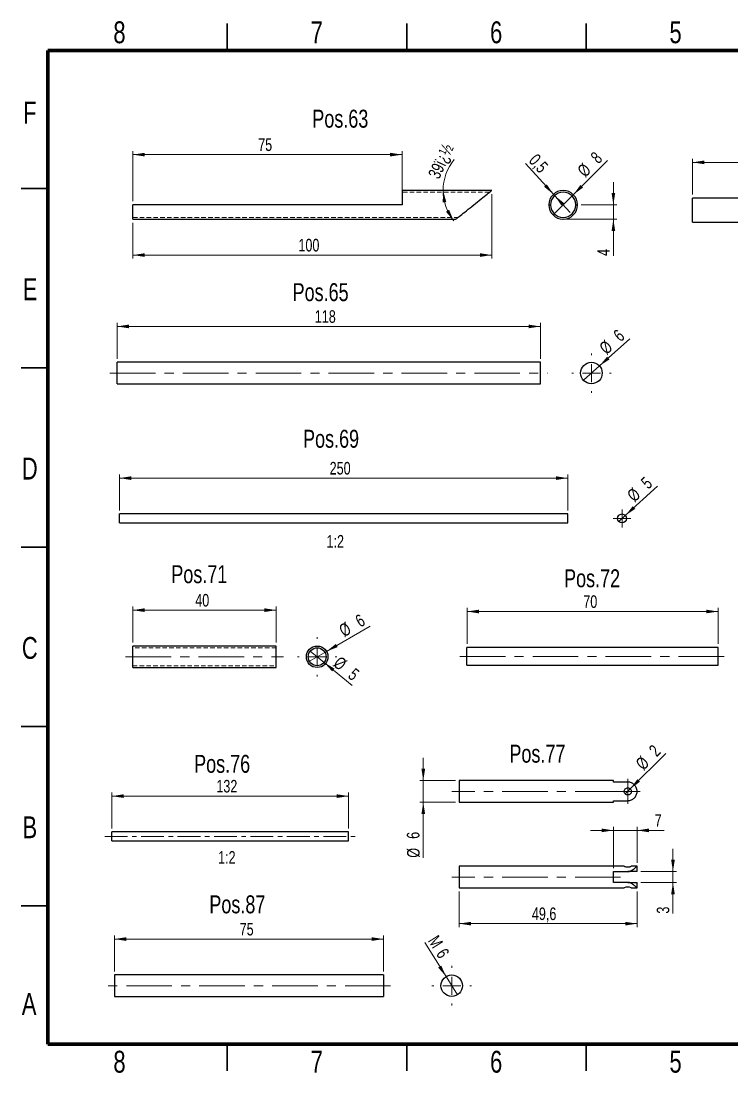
# Model space of a CAD drawing. Header units: millimetres. Extents: x 2 to 418, y 2 to 295.
# Drawn here: x 2.5 to 200.7, y 1.9 to 295.2 of the extents above; entities that cross this region are included whole.
import ezdxf

# ---------------------------------------------------------------- set-up
doc = ezdxf.new("R2010")
doc.units = ezdxf.units.MM
doc.header["$PDSIZE"] = -1
doc.linetypes.add('CENTERX2', pattern=[20.32, 12.7, -2.54, 2.54, -2.54])
doc.linetypes.add('HIDDEN', pattern=[1.905, 1.27, -0.635])
doc.styles.add('SLDTEXTSTYLE0', font='TXT', dxfattribs={"width": 0.75})
doc.dimstyles.new('SLDDIMSTYLE0', dxfattribs={"dimtxt": 3.5, "dimasz": 3.302, "dimexe": 0, "dimexo": 0.0625, "dimgap": 0.875, "dimtad": 1, "dimdec": 1, "dimrnd": 1e-09, "dimzin": 12, "dimdsep": 46, "dimtxsty": 'SLDTEXTSTYLE0', "dimsah": 1, "dimcen": 0.09, "dimadec": 0, "dimazin": 3, "dimtfac": 1, "dimtdec": 1, "dimtofl": 0, "dimtmove": 0, "dimatfit": 3, "dimfxl": 1, "dimfrac": 2, "dimtolj": 1, "dimtzin": 12, "dimarcsym": 0})
doc.dimstyles.new('SLDDIMSTYLE1', dxfattribs={"dimtxt": 3.5, "dimasz": 3.302, "dimexe": 0, "dimexo": 0.0625, "dimgap": 0.875, "dimtad": 1, "dimdec": 4, "dimzin": 12, "dimdsep": 46, "dimtxsty": 'SLDTEXTSTYLE0', "dimsah": 1, "dimcen": 0.09, "dimadec": 0, "dimazin": 3, "dimtfac": 1, "dimtdec": 0, "dimtofl": 0, "dimtmove": 0, "dimatfit": 3, "dimfxl": 1, "dimfrac": 2, "dimtolj": 1, "dimtzin": 12, "dimarcsym": 0})
doc.dimstyles.new('SLDDIMSTYLE10', dxfattribs={"dimtxt": 3.5, "dimasz": 3.302, "dimexe": 0, "dimexo": 0.0625, "dimgap": 0.875, "dimtad": 1, "dimdec": 1, "dimrnd": 1e-09, "dimzin": 12, "dimdsep": 46, "dimtxsty": 'SLDTEXTSTYLE0', "dimblk1": 'NONE', "dimsah": 1, "dimcen": 0, "dimadec": 0, "dimazin": 3, "dimtfac": 1, "dimtdec": 1, "dimtmove": 0, "dimatfit": 3, "dimldrblk": 'NONE', "dimfxl": 1, "dimfrac": 2, "dimtolj": 1, "dimtzin": 12, "dimarcsym": 0})
doc.dimstyles.new('SLDDIMSTYLE2', dxfattribs={"dimtxt": 3.5, "dimasz": 3.302, "dimexe": 0, "dimexo": 0.0625, "dimgap": 0.875, "dimtad": 1, "dimdec": 1, "dimrnd": 1e-09, "dimzin": 12, "dimdsep": 46, "dimtxsty": 'SLDTEXTSTYLE0', "dimsah": 1, "dimcen": 0.09, "dimadec": 0, "dimazin": 3, "dimtfac": 1, "dimtdec": 1, "dimtmove": 0, "dimatfit": 0, "dimfxl": 1, "dimfrac": 2, "dimtolj": 1, "dimtzin": 12, "dimarcsym": 0})
doc.dimstyles.new('SLDDIMSTYLE3', dxfattribs={"dimtxt": 3.5, "dimasz": 3.302, "dimexe": 0, "dimexo": 0.0625, "dimgap": 0.875, "dimtad": 1, "dimdec": 1, "dimrnd": 1e-09, "dimzin": 12, "dimdsep": 46, "dimtxsty": 'SLDTEXTSTYLE0', "dimblk1": 'NONE', "dimsah": 1, "dimcen": 0, "dimadec": 0, "dimazin": 3, "dimtfac": 1, "dimtdec": 1, "dimtmove": 0, "dimatfit": 3, "dimldrblk": 'NONE', "dimfxl": 1, "dimfrac": 2, "dimtolj": 1, "dimtzin": 12, "dimarcsym": 0})
doc.dimstyles.new('SLDDIMSTYLE4', dxfattribs={"dimtxt": 3.5, "dimasz": 3.302, "dimexe": 0, "dimexo": 0.0625, "dimgap": 0.875, "dimtad": 1, "dimdec": 1, "dimrnd": 1e-09, "dimdsep": 46, "dimtxsty": 'SLDTEXTSTYLE0', "dimsah": 1, "dimcen": 0.09, "dimadec": 0, "dimazin": 2, "dimtfac": 1, "dimtdec": 1, "dimtmove": 0, "dimatfit": 0, "dimfxl": 1, "dimfrac": 2, "dimtolj": 1, "dimtzin": 12, "dimarcsym": 0})
doc.dimstyles.new('SLDDIMSTYLE5', dxfattribs={"dimtxt": 3.5, "dimasz": 3.302, "dimexe": 0, "dimexo": 0.0625, "dimgap": 0.875, "dimtad": 1, "dimdec": 1, "dimrnd": 1e-09, "dimzin": 12, "dimdsep": 46, "dimtxsty": 'SLDTEXTSTYLE0', "dimblk1": 'NONE', "dimsah": 1, "dimcen": 0, "dimadec": 0, "dimazin": 3, "dimtfac": 1, "dimtdec": 1, "dimtmove": 0, "dimatfit": 3, "dimldrblk": 'NONE', "dimfxl": 1, "dimfrac": 2, "dimtolj": 1, "dimtzin": 12, "dimarcsym": 0})
doc.dimstyles.new('SLDDIMSTYLE6', dxfattribs={"dimtxt": 3.5, "dimasz": 3.302, "dimexe": 0, "dimexo": 0.0625, "dimgap": 0.875, "dimtad": 1, "dimdec": 1, "dimlfac": 2, "dimrnd": 1e-09, "dimzin": 12, "dimdsep": 46, "dimtxsty": 'SLDTEXTSTYLE0', "dimsah": 1, "dimcen": 0.09, "dimadec": 0, "dimazin": 3, "dimtfac": 1, "dimtdec": 1, "dimtofl": 0, "dimtmove": 0, "dimatfit": 3, "dimfxl": 1, "dimfrac": 2, "dimtolj": 1, "dimtzin": 12, "dimarcsym": 0})
doc.dimstyles.new('SLDDIMSTYLE7', dxfattribs={"dimtxt": 3.5, "dimasz": 3.302, "dimexe": 0, "dimexo": 0.0625, "dimgap": 0.875, "dimtad": 1, "dimdec": 1, "dimlfac": 2, "dimrnd": 1e-09, "dimzin": 12, "dimdsep": 46, "dimtxsty": 'SLDTEXTSTYLE0', "dimblk1": 'NONE', "dimsah": 1, "dimcen": 0, "dimadec": 0, "dimazin": 3, "dimtfac": 1, "dimtdec": 1, "dimtmove": 0, "dimatfit": 3, "dimldrblk": 'NONE', "dimfxl": 1, "dimfrac": 2, "dimtolj": 1, "dimtzin": 12, "dimarcsym": 0})
doc.dimstyles.new('SLDDIMSTYLE9', dxfattribs={"dimtxt": 3.5, "dimasz": 3.302, "dimexe": 0, "dimexo": 0.0625, "dimgap": 0.875, "dimtad": 1, "dimdec": 0, "dimrnd": 1e-09, "dimzin": 12, "dimdsep": 46, "dimtxsty": 'SLDTEXTSTYLE0', "dimsah": 1, "dimcen": 0.09, "dimadec": 0, "dimazin": 3, "dimtfac": 1, "dimtdec": 0, "dimtmove": 0, "dimatfit": 0, "dimfxl": 1, "dimfrac": 2, "dimtolj": 1, "dimtzin": 12, "dimarcsym": 0})

# ---------------------------------------------------------------- blocks, each defined once
blk = doc.blocks.new('_D')
at = {"color": 7, "linetype": 'Continuous', "lineweight": 18}
for p, q in [((133.69, 246.96), (133.69, 228.96)), ((33.69, 238.96), (33.69, 228.96)), ((133.69, 229.96), (33.69, 229.96))]:
    blk.add_line(p, q, dxfattribs=at)
for points in [[(33.69, 229.96), (36.99, 229.45), (36.99, 230.47)], [(133.69, 229.96), (130.39, 230.47), (130.39, 229.45)]]:
    blk.add_solid(points, dxfattribs=at)
at = {"color": 7, "linetype": 'Continuous', "lineweight": 18, "insert": (79.81, 234.47), "char_height": 3.5, "attachment_point": 1, "style": 'SLDTEXTSTYLE0'}
blk.add_mtext('100', dxfattribs=at)
blk = doc.blocks.new('_D_1')
at = {"color": 7, "linetype": 'Continuous', "lineweight": 18}
for p, q in [((33.69, 244.96), (33.69, 258.96)), ((108.69, 244.96), (108.69, 258.96)), ((108.69, 257.96), (33.69, 257.96))]:
    blk.add_line(p, q, dxfattribs=at)
for points in [[(33.69, 257.96), (36.99, 257.45), (36.99, 258.47)], [(108.69, 257.96), (105.39, 258.47), (105.39, 257.45)]]:
    blk.add_solid(points, dxfattribs=at)
at = {"color": 7, "linetype": 'Continuous', "lineweight": 18, "insert": (68.6, 262.47), "char_height": 3.5, "attachment_point": 1, "style": 'SLDTEXTSTYLE0'}
blk.add_mtext('75', dxfattribs=at)
blk = doc.blocks.new('_D_2')
at = {"color": 7, "linetype": 'Continuous', "lineweight": 18}
for start, end in [(140.5078, 180), (180, 218.6598)]:
    blk.add_arc((133.69, 247.96), 13.54, start, end, dxfattribs=at)
for points in [[(120.15, 247.96), (120.04, 244.62), (121.04, 244.74)], [(123.11, 239.5), (121.81, 242.58), (120.94, 242.04)]]:
    blk.add_solid(points, dxfattribs=at)
at = {"color": 7, "linetype": 'Continuous', "lineweight": 18, "insert": (115.83, 252.38), "char_height": 3.5, "attachment_point": 1, "rotation": 65.0739, "style": 'SLDTEXTSTYLE0'}
blk.add_mtext('39ï¿½', dxfattribs=at)
blk = doc.blocks.new('_D_3')
at = {"color": 7, "linetype": 'Continuous', "lineweight": 18}
for p, q in [((167.61, 243.96), (167.61, 250.31)), ((158.61, 243.96), (168.61, 243.96)), ((167.61, 239.96), (167.61, 243.96)), ((154.61, 239.96), (168.61, 239.96)), ((167.61, 239.96), (167.61, 229.73))]:
    blk.add_line(p, q, dxfattribs=at)
for points in [[(167.61, 243.96), (168.12, 247.26), (167.1, 247.26)], [(167.61, 239.96), (167.1, 236.66), (168.12, 236.66)]]:
    blk.add_solid(points, dxfattribs=at)
at = {"color": 7, "linetype": 'Continuous', "lineweight": 18, "insert": (163.1, 229.73), "char_height": 3.5, "attachment_point": 1, "rotation": 90, "style": 'SLDTEXTSTYLE0'}
blk.add_mtext('4', dxfattribs=at)
blk = doc.blocks.new('_D_4')
at = {"color": 7, "linetype": 'Continuous', "lineweight": 18}
for q in [(165.97, 256.33), (150.78, 241.13)]:
    blk.add_line((156.44, 246.79), q, dxfattribs=at)
blk.add_solid([(156.44, 246.79), (159.13, 248.77), (158.41, 249.48)], dxfattribs=at)
at = {"color": 7, "linetype": 'Continuous', "lineweight": 18, "char_height": 3.5, "attachment_point": 1, "rotation": 45, "style": 'SLDTEXTSTYLE0'}
for s, insert in [('8', (160.95, 257.68)), ('%%c', (157.26, 253.91))]:
    blk.add_mtext(s, dxfattribs=dict(at, insert=insert))
blk = doc.blocks.new('_None')
blk = doc.blocks.new('_D_5')
at = {"color": 7, "linetype": 'Continuous', "lineweight": 18}
for p, q in [((150.9, 246.91), (143.07, 255.45)), ((151.24, 246.54), (150.9, 246.91)), ((151.24, 246.54), (155.53, 241.86))]:
    blk.add_line(p, q, dxfattribs=at)
for points in [[(150.9, 246.91), (149.05, 249.69), (148.3, 249)], [(151.24, 246.54), (153.1, 243.77), (153.85, 244.45)]]:
    blk.add_solid(points, dxfattribs=at)
at = {"color": 7, "linetype": 'Continuous', "lineweight": 18, "insert": (146.39, 258.5), "char_height": 3.5, "attachment_point": 1, "rotation": 312.5287, "style": 'SLDTEXTSTYLE0'}
blk.add_mtext('0,5', dxfattribs=at)
blk = doc.blocks.new('_D_6')
at = {"color": 7, "linetype": 'Continuous', "lineweight": 18}
for p, q in [((189.64, 246.8), (189.64, 256.8)), ((263.64, 255.8), (189.64, 255.8)), ((263.64, 246.8), (263.64, 256.8))]:
    blk.add_line(p, q, dxfattribs=at)
for points in [[(189.64, 255.8), (192.94, 255.29), (192.94, 256.31)], [(263.64, 255.8), (260.34, 256.31), (260.34, 255.29)]]:
    blk.add_solid(points, dxfattribs=at)
at = {"color": 7, "linetype": 'Continuous', "lineweight": 18, "insert": (224.05, 260.31), "char_height": 3.5, "attachment_point": 1, "style": 'SLDTEXTSTYLE0'}
blk.add_mtext('74', dxfattribs=at)
blk = doc.blocks.new('_D_9')
at = {"color": 7, "linetype": 'Continuous', "lineweight": 18}
for p, q in [((29.26, 201.06), (29.26, 211.06)), ((147.26, 210.06), (29.26, 210.06)), ((147.26, 201.06), (147.26, 211.06))]:
    blk.add_line(p, q, dxfattribs=at)
for points in [[(29.26, 210.06), (32.57, 209.55), (32.57, 210.57)], [(147.26, 210.06), (143.96, 210.57), (143.96, 209.55)]]:
    blk.add_solid(points, dxfattribs=at)
at = {"color": 7, "linetype": 'Continuous', "lineweight": 18, "insert": (84.38, 214.57), "char_height": 3.5, "attachment_point": 1, "style": 'SLDTEXTSTYLE0'}
blk.add_mtext('118', dxfattribs=at)
blk = doc.blocks.new('_D_10')
at = {"color": 7, "linetype": 'Continuous', "lineweight": 18}
for q in [(172.16, 206.57), (159.25, 195.06)]:
    blk.add_line((163.73, 199.06), q, dxfattribs=at)
blk.add_solid([(163.73, 199.06), (166.53, 200.87), (165.85, 201.63)], dxfattribs=at)
at = {"color": 7, "linetype": 'Continuous', "lineweight": 18, "char_height": 3.5, "attachment_point": 1, "rotation": 41.7216, "style": 'SLDTEXTSTYLE0'}
for s, insert in [('6', (167.25, 208.19)), ('%%c', (163.35, 204.64))]:
    blk.add_mtext(s, dxfattribs=dict(at, insert=insert))
blk = doc.blocks.new('SW_CENTERMARKSYMBOL_0')
at = {"color": 0, "linetype": 'Continuous', "lineweight": 0}
for p, q in [((0, 5), (0, 5.5)), ((-5, 0), (-5.5, 0)), ((0, 0), (-2.5, 0)), ((0, 0), (0, 2.5)), ((0, 0), (0, -2.5)), ((0, 0), (2.5, 0)), ((5, 0), (5.5, 0)), ((0, -5), (0, -5.5))]:
    blk.add_line(p, q, dxfattribs=at)
blk = doc.blocks.new('_D_19')
at = {"color": 7, "linetype": 'Continuous', "lineweight": 18}
for p, q in [((29.9, 158.77), (29.9, 168.77)), ((154.9, 167.77), (29.9, 167.77)), ((154.9, 158.77), (154.9, 168.77))]:
    blk.add_line(p, q, dxfattribs=at)
for points in [[(29.9, 167.77), (33.2, 167.26), (33.2, 168.28)], [(154.9, 167.77), (151.6, 168.28), (151.6, 167.26)]]:
    blk.add_solid(points, dxfattribs=at)
at = {"color": 7, "linetype": 'Continuous', "lineweight": 18, "insert": (88.52, 172.28), "char_height": 3.5, "attachment_point": 1, "style": 'SLDTEXTSTYLE0'}
blk.add_mtext('250', dxfattribs=at)
blk = doc.blocks.new('_D_20')
at = {"color": 7, "linetype": 'Continuous', "lineweight": 18}
for q in [(179.87, 165.56), (169.09, 155.67)]:
    blk.add_line((170.94, 157.36), q, dxfattribs=at)
blk.add_solid([(170.94, 157.36), (173.71, 159.22), (173.03, 159.97)], dxfattribs=at)
at = {"color": 7, "linetype": 'Continuous', "lineweight": 18, "char_height": 3.5, "attachment_point": 1, "rotation": 42.5288, "style": 'SLDTEXTSTYLE0'}
for s, insert in [('5', (174.95, 167.09)), ('%%c', (171.1, 163.49))]:
    blk.add_mtext(s, dxfattribs=dict(at, insert=insert))
blk = doc.blocks.new('SW_CENTERMARKSYMBOL_4')
at = {"color": 0, "linetype": 'Continuous', "lineweight": 0}
for p, q in [((-1.25, 0), (-2.5, 0)), ((0, 0), (-1.25, 0)), ((0, 1.25), (0, 2.5)), ((0, 0), (0, 1.25)), ((0, 0), (0, -1.25)), ((0, 0), (1.25, 0)), ((1.25, 0), (2.5, 0)), ((0, -1.25), (0, -2.5))]:
    blk.add_line(p, q, dxfattribs=at)
blk = doc.blocks.new('_D_26')
at = {"color": 7, "linetype": 'Continuous', "lineweight": 18}
for p, q in [((33.64, 121.96), (33.64, 131.96)), ((73.64, 130.96), (33.64, 130.96)), ((73.64, 121.96), (73.64, 131.96))]:
    blk.add_line(p, q, dxfattribs=at)
for points in [[(33.64, 130.96), (36.94, 130.45), (36.94, 131.47)], [(73.64, 130.96), (70.34, 131.47), (70.34, 130.45)]]:
    blk.add_solid(points, dxfattribs=at)
at = {"color": 7, "linetype": 'Continuous', "lineweight": 18, "insert": (51.05, 135.47), "char_height": 3.5, "attachment_point": 1, "style": 'SLDTEXTSTYLE0'}
blk.add_mtext('40', dxfattribs=at)
blk = doc.blocks.new('_D_27')
at = {"color": 7, "linetype": 'Continuous', "lineweight": 18}
for q in [(99.79, 126.48), (82.45, 116.46)]:
    blk.add_line((87.64, 119.46), q, dxfattribs=at)
blk.add_solid([(87.64, 119.46), (90.76, 120.67), (90.25, 121.55)], dxfattribs=at)
at = {"color": 7, "linetype": 'Continuous', "lineweight": 18, "char_height": 3.5, "attachment_point": 1, "rotation": 30, "style": 'SLDTEXTSTYLE0'}
for s, insert in [('6', (95.3, 129.08)), ('%%c', (90.75, 126.4))]:
    blk.add_mtext(s, dxfattribs=dict(at, insert=insert))
blk = doc.blocks.new('_D_28')
at = {"color": 7, "linetype": 'Continuous', "lineweight": 18}
for q in [(83.11, 119.55), (94.79, 109.96)]:
    blk.add_line((86.98, 116.38), q, dxfattribs=at)
blk.add_solid([(86.98, 116.38), (89.21, 113.89), (89.85, 114.67)], dxfattribs=at)
at = {"color": 7, "linetype": 'Continuous', "lineweight": 18, "char_height": 3.5, "attachment_point": 1, "rotation": 320.6101, "style": 'SLDTEXTSTYLE0'}
for s, insert in [('%%c', (91.5, 118.34)), ('5', (95.61, 115.03))]:
    blk.add_mtext(s, dxfattribs=dict(at, insert=insert))
blk = doc.blocks.new('SW_CENTERMARKSYMBOL_6')
at = {"color": 0, "linetype": 'Continuous', "lineweight": 0}
for p, q in [((0, 5), (0, 5.5)), ((-5, 0), (-5.5, 0)), ((0, 0), (-2.5, 0)), ((0, 0), (0, 2.5)), ((0, 0), (0, -2.5)), ((0, 0), (2.5, 0)), ((5, 0), (5.5, 0)), ((0, -5), (0, -5.5))]:
    blk.add_line(p, q, dxfattribs=at)
blk = doc.blocks.new('_D_29')
at = {"color": 7, "linetype": 'Continuous', "lineweight": 18}
for p, q in [((126.81, 121.58), (126.81, 131.58)), ((196.81, 130.58), (126.81, 130.58)), ((196.81, 121.58), (196.81, 131.58))]:
    blk.add_line(p, q, dxfattribs=at)
for points in [[(126.81, 130.58), (130.11, 130.07), (130.11, 131.09)], [(196.81, 130.58), (193.5, 131.09), (193.5, 130.07)]]:
    blk.add_solid(points, dxfattribs=at)
at = {"color": 7, "linetype": 'Continuous', "lineweight": 18, "insert": (159.22, 135.09), "char_height": 3.5, "attachment_point": 1, "style": 'SLDTEXTSTYLE0'}
blk.add_mtext('70', dxfattribs=at)
blk = doc.blocks.new('_D_37')
at = {"color": 7, "linetype": 'Continuous', "lineweight": 18}
for p, q in [((27.82, 70.11), (27.82, 80.11)), ((93.82, 70.11), (93.82, 80.11)), ((93.82, 79.11), (27.82, 79.11))]:
    blk.add_line(p, q, dxfattribs=at)
for points in [[(27.82, 79.11), (31.12, 78.61), (31.12, 79.62)], [(93.82, 79.11), (90.52, 79.62), (90.52, 78.61)]]:
    blk.add_solid(points, dxfattribs=at)
at = {"color": 7, "linetype": 'Continuous', "lineweight": 18, "insert": (56.94, 83.63), "char_height": 3.5, "attachment_point": 1, "style": 'SLDTEXTSTYLE0'}
blk.add_mtext('132', dxfattribs=at)
blk = doc.blocks.new('_D_38')
at = {"color": 7, "linetype": 'Continuous', "lineweight": 18}
for p, q in [((114.62, 83.43), (114.62, 89.78)), ((123.62, 83.43), (113.62, 83.43)), ((114.62, 83.43), (114.62, 77.43)), ((123.62, 77.43), (113.62, 77.43)), ((114.62, 77.43), (114.62, 61.93))]:
    blk.add_line(p, q, dxfattribs=at)
for points in [[(114.62, 83.43), (115.13, 86.74), (114.11, 86.74)], [(114.62, 77.43), (114.11, 74.13), (115.13, 74.13)]]:
    blk.add_solid(points, dxfattribs=at)
at = {"color": 7, "linetype": 'Continuous', "lineweight": 18, "char_height": 3.5, "attachment_point": 1, "rotation": 90, "style": 'SLDTEXTSTYLE0'}
for s, insert in [('6', (110.05, 67.2)), ('%%c', (110.11, 61.93))]:
    blk.add_mtext(s, dxfattribs=dict(at, insert=insert))
blk = doc.blocks.new('_D_39')
at = {"color": 7, "linetype": 'Continuous', "lineweight": 18}
for q in [(182.2, 91.01), (170.91, 79.73)]:
    blk.add_line((172.32, 81.14), q, dxfattribs=at)
blk.add_solid([(172.32, 81.14), (175.02, 83.12), (174.3, 83.83)], dxfattribs=at)
at = {"color": 7, "linetype": 'Continuous', "lineweight": 18, "char_height": 3.5, "attachment_point": 1, "rotation": 45, "style": 'SLDTEXTSTYLE0'}
for s, insert in [('2', (177.2, 92.35)), ('%%c', (173.5, 88.58))]:
    blk.add_mtext(s, dxfattribs=dict(at, insert=insert))
blk = doc.blocks.new('SW_CENTERMARKSYMBOL_10')
at = {"color": 0, "linetype": 'Continuous', "lineweight": 0}
for p, q in [((0, 2.5), (0, 3.5)), ((-2.5, 0), (-3.5, 0)), ((0, 0), (-2.5, 0)), ((0, 0), (0, 2.5)), ((0, 0), (0, -2.5)), ((0, 0), (2.5, 0)), ((2.5, 0), (3.5, 0)), ((0, -2.5), (0, -3.5))]:
    blk.add_line(p, q, dxfattribs=at)
blk = doc.blocks.new('_D_40')
at = {"color": 7, "linetype": 'Continuous', "lineweight": 18}
for p, q in [((167.62, 59.06), (167.62, 70.56)), ((174.22, 60.56), (174.22, 70.56)), ((167.62, 69.56), (161.27, 69.56)), ((174.22, 69.56), (167.62, 69.56)), ((174.22, 69.56), (181.72, 69.56))]:
    blk.add_line(p, q, dxfattribs=at)
for points in [[(167.62, 69.56), (164.32, 70.07), (164.32, 69.05)], [(174.22, 69.56), (177.52, 69.05), (177.52, 70.07)]]:
    blk.add_solid(points, dxfattribs=at)
at = {"color": 7, "linetype": 'Continuous', "lineweight": 18, "insert": (179.13, 74.07), "char_height": 3.5, "attachment_point": 1, "style": 'SLDTEXTSTYLE0'}
blk.add_mtext('7', dxfattribs=at)
blk = doc.blocks.new('_D_41')
at = {"color": 7, "linetype": 'Continuous', "lineweight": 18}
for p, q in [((184.22, 58.06), (184.22, 64.41)), ((175.22, 58.06), (185.22, 58.06)), ((184.22, 58.06), (184.22, 55.06)), ((175.22, 55.06), (185.22, 55.06)), ((184.22, 55.06), (184.22, 46.35))]:
    blk.add_line(p, q, dxfattribs=at)
for points in [[(184.22, 58.06), (184.72, 61.36), (183.71, 61.36)], [(184.22, 55.06), (183.71, 51.76), (184.72, 51.76)]]:
    blk.add_solid(points, dxfattribs=at)
at = {"color": 7, "linetype": 'Continuous', "lineweight": 18, "insert": (179.7, 46.35), "char_height": 3.5, "attachment_point": 1, "rotation": 90, "style": 'SLDTEXTSTYLE0'}
blk.add_mtext('3', dxfattribs=at)
blk = doc.blocks.new('_D_42')
at = {"color": 7, "linetype": 'Continuous', "lineweight": 18}
for p, q in [((124.62, 52.56), (124.62, 42.56)), ((174.22, 52.56), (174.22, 42.56)), ((124.62, 43.56), (174.22, 43.56))]:
    blk.add_line(p, q, dxfattribs=at)
for points in [[(124.62, 43.56), (127.92, 43.05), (127.92, 44.07)], [(174.22, 43.56), (170.91, 44.07), (170.91, 43.05)]]:
    blk.add_solid(points, dxfattribs=at)
at = {"color": 7, "linetype": 'Continuous', "lineweight": 18, "insert": (144.89, 48.07), "char_height": 3.5, "attachment_point": 1, "style": 'SLDTEXTSTYLE0'}
blk.add_mtext('49,6', dxfattribs=at)
blk = doc.blocks.new('_D_51')
at = {"color": 7, "linetype": 'Continuous', "lineweight": 18}
for p, q in [((28.52, 30.26), (28.52, 40.26)), ((103.52, 39.26), (28.52, 39.26)), ((103.52, 30.26), (103.52, 40.26))]:
    blk.add_line(p, q, dxfattribs=at)
for points in [[(28.52, 39.26), (31.82, 38.75), (31.82, 39.77)], [(103.52, 39.26), (100.22, 39.77), (100.22, 38.75)]]:
    blk.add_solid(points, dxfattribs=at)
at = {"color": 7, "linetype": 'Continuous', "lineweight": 18, "insert": (63.43, 43.77), "char_height": 3.5, "attachment_point": 1, "style": 'SLDTEXTSTYLE0'}
blk.add_mtext('75', dxfattribs=at)
blk = doc.blocks.new('_D_52')
at = {"color": 7, "linetype": 'Continuous', "lineweight": 18}
for q in [(115.01, 38.32), (124.14, 23.71)]:
    blk.add_line((120.96, 28.8), q, dxfattribs=at)
blk.add_solid([(120.96, 28.8), (119.64, 31.87), (118.78, 31.33)], dxfattribs=at)
at = {"color": 7, "linetype": 'Continuous', "lineweight": 18, "char_height": 3.5, "attachment_point": 1, "rotation": 302.0251, "style": 'SLDTEXTSTYLE0'}
for s, insert in [('M', (118.76, 40.67)), ('6', (121.03, 37.04))]:
    blk.add_mtext(s, dxfattribs=dict(at, insert=insert))
blk = doc.blocks.new('SW_CENTERMARKSYMBOL_14')
at = {"color": 0, "linetype": 'Continuous', "lineweight": 0}
for p, q in [((0, 5), (0, 5.5)), ((-5, 0), (-5.5, 0)), ((0, 0), (-2.5, 0)), ((0, 0), (0, 2.5)), ((0, 0), (0, -2.5)), ((0, 0), (2.5, 0)), ((5, 0), (5.5, 0)), ((0, -5), (0, -5.5))]:
    blk.add_line(p, q, dxfattribs=at)

msp = doc.modelspace()

# ---------------------------------------------------------------- linework, layer by layer
at = {"color": 7, "linetype": 'Continuous', "lineweight": 35}
for p, q in [((60, 287), (60, 294.5)), ((110, 287), (110, 294.5)), ((160, 287), (160, 294.5)), ((10, 248.5), (2.5, 248.5)), ((10, 198.5), (2.5, 198.5)), ((2.5, 148.5), (10, 148.5)), ((10, 148.5), (2.5, 148.5)), ((10, 98.5), (2.5, 98.5)), ((10, 48.5), (2.5, 48.5)), ((60, 10), (60, 2.5)), ((110, 10), (110, 2.5)), ((160, 10), (160, 2.5))]:
    msp.add_line(p, q, dxfattribs=at)
at = {"color": 7, "linetype": 'Continuous', "lineweight": 70}
for p, q in [((10, 10), (10, 287)), ((10, 287), (410, 287)), ((410, 10), (10, 10))]:
    msp.add_line(p, q, dxfattribs=at)
at = {"color": 7, "linetype": 'Continuous', "lineweight": 25}
for p, q in [((133.69023, 247.96248), (108.69023, 247.96248)), ((108.69023, 247.96248), (108.69023, 243.96248)), ((33.69023, 239.96248), (33.69023, 243.96248)), ((108.69023, 243.96248), (33.69023, 243.96248)), ((149.60782, 243.96248), (150.10782, 243.96248)), ((157.10782, 243.96248), (157.60782, 243.96248)), ((263.63743, 245.80074), (189.63743, 245.80074)), ((189.63743, 239.10074), (189.63743, 245.80074)), ((33.69023, 239.96248), (123.69023, 239.96248)), ((189.63743, 239.10074), (263.63743, 239.10074)), ((147.26392, 200.05898), (29.26392, 200.05898)), ((29.26392, 197.05898), (29.26392, 200.05898)), ((147.26392, 197.05898), (147.26392, 200.05898)), ((29.26392, 194.05898), (29.26392, 197.05898)), ((147.26392, 194.05898), (147.26392, 197.05898)), ((29.26392, 194.05898), (147.26392, 194.05898)), ((154.90213, 157.76864), (29.90213, 157.76864)), ((29.90213, 156.51864), (29.90213, 157.76864)), ((29.90213, 155.26864), (29.90213, 156.51864)), ((154.90213, 156.51864), (154.90213, 157.76864)), ((154.90213, 155.26864), (154.90213, 156.51864)), ((29.90213, 155.26864), (154.90213, 155.26864)), ((73.63733, 120.96149), (33.63733, 120.96149)), ((33.63733, 117.96149), (33.63733, 120.96149)), ((73.63733, 117.96149), (73.63733, 120.96149)), ((196.8054, 120.5791), (126.8054, 120.5791)), ((126.8054, 118.0791), (126.8054, 120.5791)), ((196.8054, 118.0791), (196.8054, 120.5791)), ((33.63733, 114.96149), (33.63733, 117.96149)), ((73.63733, 114.96149), (73.63733, 117.96149)), ((126.8054, 115.5791), (126.8054, 118.0791)), ((196.8054, 115.5791), (196.8054, 118.0791)), ((33.63733, 114.96149), (73.63733, 114.96149)), ((126.8054, 115.5791), (196.8054, 115.5791)), ((167.61731, 83.43318), (124.61731, 83.43318)), ((124.61731, 83.43318), (124.61731, 77.43318)), ((167.61731, 83.03126), (167.61731, 83.43318)), ((171.61731, 83.03126), (167.61731, 83.03126)), ((124.61731, 77.43318), (167.61731, 77.43318)), ((167.61731, 77.83511), (171.61731, 77.83511)), ((167.61731, 77.43318), (167.61731, 77.83511)), ((93.82194, 69.11475), (27.82194, 69.11475)), ((27.82194, 67.86475), (27.82194, 69.11475)), ((27.82194, 66.61475), (27.82194, 67.86475)), ((93.82194, 67.86475), (93.82194, 69.11475)), ((93.82194, 66.61475), (93.82194, 67.86475)), ((27.82194, 66.61475), (93.82194, 66.61475)), ((170.61731, 59.56217), (124.61731, 59.56217)), ((124.61731, 59.56217), (124.61731, 56.56217)), ((174.21539, 59.56217), (172.60374, 59.56217)), ((174.21539, 58.06217), (174.21539, 59.56217)), ((124.61731, 56.56217), (124.61731, 53.56217)), ((167.61731, 55.06217), (167.61731, 58.06217)), ((167.61731, 58.06217), (171.61731, 58.06217)), ((174.21539, 58.06217), (171.61731, 58.06217)), ((124.61731, 53.56217), (170.61731, 53.56217)), ((171.61731, 55.06217), (167.61731, 55.06217)), ((171.61731, 55.06217), (174.21539, 55.06217)), ((172.60374, 53.56217), (174.21539, 53.56217)), ((174.21539, 53.56217), (174.21539, 55.06217)), ((103.51923, 29.25822), (28.51923, 29.25822)), ((28.51923, 29.25822), (28.51923, 23.25822)), ((103.51923, 29.25822), (103.51923, 23.25822)), ((28.51923, 23.25822), (103.51923, 23.25822))]:
    msp.add_line(p, q, dxfattribs=at)
at = {"color": 7, "linetype": 'HIDDEN', "lineweight": 18}
for p, q in [((133.06523, 247.46248), (108.69023, 247.46248)), ((33.69023, 240.46248), (124.31523, 240.46248)), ((73.63733, 120.46149), (33.63733, 120.46149)), ((33.63733, 115.46149), (73.63733, 115.46149))]:
    msp.add_line(p, q, dxfattribs=at)
at = {"color": 7, "linetype": 'CENTERX2', "lineweight": 18}
for p, q in [((27.26392, 197.05898), (149.26392, 197.05898)), ((31.63733, 117.96149), (75.63733, 117.96149)), ((124.8054, 118.0791), (198.8054, 118.0791)), ((169.61731, 80.43318), (122.61731, 80.43318)), ((169.61731, 56.56217), (122.61731, 56.56217)), ((105.51923, 26.25822), (26.51923, 26.25822))]:
    msp.add_line(p, q, dxfattribs=at)
at = {"color": 7, "linetype": 'CENTERX2', "lineweight": 18, "ltscale": 0.5}
msp.add_line((25.82194, 67.86475), (95.82194, 67.86475), dxfattribs=at)
at = {"color": 7, "linetype": 'Continuous', "lineweight": 25, "flags": 128}
msp.add_lwpolyline([(123.69023, 239.96248), (123.71762, 239.98439), (123.79949, 240.04989), (123.93495, 240.15825), (124.1225, 240.3083), (124.3601, 240.49838), (124.64515, 240.72641), (124.97451, 240.9899), (125.34458, 241.28596), (125.7513, 241.61134), (126.19023, 241.96248), (126.65655, 242.33553), (127.14515, 242.72641), (127.65067, 243.13083), (128.16759, 243.54437), (128.69023, 243.96248), (129.21287, 244.3806), (129.72979, 244.79413), (130.23532, 245.19855), (130.72391, 245.58943), (131.19023, 245.96248), (131.62916, 246.31362), (132.03588, 246.639), (132.40595, 246.93506), (132.73532, 247.19855), (133.02036, 247.42658), (133.25796, 247.61666), (133.44551, 247.76671), (133.58097, 247.87507), (133.66284, 247.94057), (133.69023, 247.96248)], dxfattribs=at)
at = {"color": 7, "linetype": 'Continuous', "lineweight": 25}
for centre, radius in [((161.48838, 197.05898), 3), ((170.01386, 156.51864), 1.25), ((85.04472, 117.96149), 3), ((85.04472, 117.96149), 2.5), ((122.55099, 26.25822), 3)]:
    msp.add_circle(centre, radius, dxfattribs=at)
for centre, radius, start, end in [((153.60782, 243.96248), 4, 0, 180), ((153.60782, 243.96248), 3.5, 0, 180), ((153.60782, 243.96248), 4, 180, 0), ((153.60782, 243.96248), 3.5, 180, 0), ((171.61712, 50.65328), 3.07591, 71.2912424, 108.968185)]:
    msp.add_arc(centre, radius, start, end, dxfattribs=at)
for points, knots in [([(171.61731, 77.83511), (171.80337, 77.83511), (171.98294, 77.85498), (172.32639, 77.92758), (172.48424, 77.97859), (172.78434, 78.10624), (172.92559, 78.183), (173.18833, 78.3579), (173.31105, 78.45659), (173.54102, 78.67961), (173.64827, 78.80453), (173.83823, 79.07493), (173.92222, 79.22157), (174.06384, 79.5415), (174.11901, 79.70922), (174.19508, 80.06211), (174.2151, 80.24679), (174.21568, 80.61134), (174.19615, 80.79673), (174.12116, 81.14965), (174.06563, 81.31984), (173.85501, 81.79857), (173.65814, 82.07233), (173.20095, 82.51738), (172.93586, 82.69522), (172.48804, 82.88638), (172.32711, 82.9385), (171.98594, 83.01088), (171.80332, 83.03126), (171.61731, 83.03126)], [0, 0, 0, 0, 0.0625, 0.0625, 0.125, 0.125, 0.1875, 0.1875, 0.25, 0.25, 0.3125, 0.3125, 0.375, 0.375, 0.4375, 0.4375, 0.5, 0.5, 0.5625, 0.5625, 0.625, 0.625, 0.75, 0.75, 0.875, 0.875, 0.9375, 0.9375, 1, 1, 1, 1]), ([(170.61731, 80.43318), (170.61731, 80.30003), (170.64387, 80.16944), (170.74463, 79.92763), (170.81889, 79.81733), (171.00202, 79.63433), (171.11272, 79.56008), (171.35292, 79.46003), (171.48511, 79.43327), (171.74812, 79.43309), (171.87958, 79.45923), (172.12292, 79.56041), (172.23245, 79.63409), (172.41651, 79.81817), (172.49038, 79.92845), (172.59063, 80.16925), (172.61726, 80.30161), (172.61737, 80.56395), (172.59087, 80.69638), (172.49051, 80.93777), (172.41685, 81.04784), (172.23216, 81.23257), (172.12311, 81.30582), (171.88008, 81.40698), (171.74921, 81.43317), (171.48559, 81.43319), (171.35355, 81.40655), (171.11272, 81.30634), (171.00209, 81.23212), (170.81871, 81.04884), (170.74466, 80.93879), (170.64388, 80.69697), (170.61731, 80.56634), (170.61731, 80.43318)], [0, 0, 0, 0, 0.0625, 0.0625, 0.125, 0.125, 0.1875, 0.1875, 0.25, 0.25, 0.3125, 0.3125, 0.375, 0.375, 0.4375, 0.4375, 0.5, 0.5, 0.5625, 0.5625, 0.625, 0.625, 0.6875, 0.6875, 0.75, 0.75, 0.8125, 0.8125, 0.875, 0.875, 0.9375, 0.9375, 1, 1, 1, 1]), ([(170.61731, 59.56217), (170.62777, 59.5586), (170.64867, 59.55147), (170.81086, 59.50119), (171.05401, 59.44173), (171.36694, 59.39501), (171.70515, 59.38548), (172.02423, 59.41461), (172.30178, 59.46903), (172.50695, 59.52577), (172.61514, 59.56143), (172.60648, 59.55858), (172.60374, 59.55767)], [0, 0, 0, 0, 0.1034427158, 0.2067620263, 0.3133261766, 0.4228984425, 0.5287349844, 0.6297741702, 0.7324856989, 0.8405488896, 0.9496253033, 1, 1, 1, 1]), ([(171.61731, 58.06217), (171.70149, 58.06636), (171.87276, 58.07489), (172.1547, 58.14806), (172.45414, 58.27216), (172.81151, 58.4719), (173.1868, 58.72755), (173.52816, 58.98919), (173.79748, 59.20752), (173.98346, 59.36331), (174.11587, 59.47626), (174.18988, 59.54006), (174.22194, 59.56784), (174.21376, 59.56076), (174.21297, 59.56008)], [0, 0, 0, 0, 0.057348115, 0.116683713, 0.199364602, 0.28422298, 0.412721495, 0.544917437, 0.644320348, 0.746241678, 0.827179435, 0.910319418, 0.991341584, 1, 1, 1, 1]), ([(174.21297, 53.56426), (174.20991, 53.56692), (174.20381, 53.57221), (174.13817, 53.62889), (174.03642, 53.71599), (173.89415, 53.83612), (173.68837, 54.00618), (173.4046, 54.23223), (173.05769, 54.48809), (172.69095, 54.72492), (172.36646, 54.89429), (172.0679, 55.00151), (171.83504, 55.05375), (171.68218, 55.05966), (171.61731, 55.06217)], [0, 0, 0, 0, 0.075145566, 0.149926589, 0.22661554, 0.307048509, 0.389110388, 0.51028649, 0.634940846, 0.734994401, 0.837198688, 0.895805013, 0.955785013, 1, 1, 1, 1])]:
    msp.add_open_spline(points, degree=3, knots=knots, dxfattribs=at)
at = {"color": 7, "linetype": 'Continuous', "lineweight": 0}
msp.add_point((153.60782, 239.96248), dxfattribs=at)

# ---------------------------------------------------------------- block references
for name, p in [('SW_CENTERMARKSYMBOL_0', (161.48838, 197.05898)), ('SW_CENTERMARKSYMBOL_4', (170.01386, 156.51864)), ('SW_CENTERMARKSYMBOL_6', (85.04472, 117.96149)), ('SW_CENTERMARKSYMBOL_10', (171.61731, 80.43318)), ('SW_CENTERMARKSYMBOL_14', (122.55099, 26.25822))]:
    msp.add_blockref(name, p, dxfattribs=at)

# ---------------------------------------------------------------- texts
at = {"color": 7, "linetype": 'Continuous', "lineweight": 0, "style": 'SLDTEXTSTYLE0'}
for s, insert, char_height, attachment_point in [('8', (29.93862, 295.11369), 6.096, 2), ('7', (84.93862, 295.11369), 6.096, 2), ('6', (134.93862, 295.11369), 6.096, 2), ('5', (184.93862, 295.11369), 6.096, 2), ('F', (4.9365, 272.72569), 6.096, 2), ('Pos.63', (83.69023, 270.47621), 5, 1), ('E', (5.01058, 223.47569), 6.096, 2), ('Pos.65', (78.19448, 222.11627), 5, 1), ('Pos.69', (81.11124, 181.24225), 5, 1), ('D', (4.93015, 173.47569), 6.096, 2), ('1:2', (87.64798, 151.91044), 3.5, 1), ('Pos.71', (44.38655, 143.48894), 5, 1), ('Pos.72', (153.86855, 142.34425), 5, 1), ('C', (4.9365, 123.47569), 6.096, 2), ('Pos.77', (138.62703, 93.44483), 5, 1), ('Pos.76', (50.7525, 90.61573), 5, 1), ('B', (4.95343, 73.47569), 6.096, 2), ('1:2', (57.41559, 63.78515), 3.5, 1), ('Pos.87', (54.98973, 51.43971), 5, 1), ('A', (4.75658, 24.22569), 6.096, 2), ('8', (29.93862, 8.11369), 6.096, 2), ('7', (84.93862, 8.11369), 6.096, 2), ('6', (134.93862, 8.11369), 6.096, 2), ('5', (184.93862, 8.11369), 6.096, 2)]:
    msp.add_mtext(s, dxfattribs=dict(at, insert=insert, char_height=char_height, attachment_point=attachment_point))

# ---------------------------------------------------------------- dimensions: what is measured, and where the dimension line sits
at = {"color": 7, "linetype": 'Continuous', "lineweight": 18}
dim = msp.add_angular_dim_2l(base=(120.90959, 243.47927), line1=((123.69023, 239.96248), (133.69023, 247.96248)), line2=((108.69023, 247.96248), (133.69023, 247.96248)), dimstyle='SLDDIMSTYLE1', dxfattribs=at)
dim.commit()
dim.dimension.update_dxf_attribs({"geometry": '_D_2', "text_midpoint": (121.40769, 253.67065), "dimtype": 162})
for base, p1, p2, dimstyle, picture, middle in [((33.69023, 257.96248), (108.69023, 243.96248), (33.69023, 243.96248), 'SLDDIMSTYLE0', '_D_1', (71.19023, 257.96248)), ((189.63743, 255.80074), (263.63743, 245.80074), (189.63743, 245.80074), 'SLDDIMSTYLE0', '_D_6', (226.63743, 255.80074)), ((33.69023, 229.96248), (133.69023, 247.96248), (33.69023, 239.96248), 'SLDDIMSTYLE0', '_D', (83.69023, 229.96248)), ((29.26392, 210.05898), (147.26392, 200.05898), (29.26392, 200.05898), 'SLDDIMSTYLE0', '_D_9', (88.26392, 210.05898)), ((29.90213, 167.76864), (154.90213, 157.76864), (29.90213, 157.76864), 'SLDDIMSTYLE6', '_D_19', (92.40213, 167.76864)), ((33.63733, 130.96149), (73.63733, 120.96149), (33.63733, 120.96149), 'SLDDIMSTYLE0', '_D_26', (53.63733, 130.96149)), ((126.8054, 130.5791), (196.8054, 120.5791), (126.8054, 120.5791), 'SLDDIMSTYLE0', '_D_29', (161.8054, 130.5791)), ((27.82194, 79.11475), (93.82194, 69.11475), (27.82194, 69.11475), 'SLDDIMSTYLE6', '_D_37', (60.82194, 79.11475)), ((167.61731, 69.56217), (174.21539, 59.56217), (167.61731, 58.06217), 'SLDDIMSTYLE9', '_D_40', (180.42437, 69.56217)), ((174.21539, 43.56217), (124.61731, 53.56217), (174.21539, 53.56217), 'SLDDIMSTYLE0', '_D_42', (149.41635, 43.56217)), ((28.51923, 39.25822), (103.51923, 29.25822), (28.51923, 29.25822), 'SLDDIMSTYLE0', '_D_51', (66.01923, 39.25822))]:
    dim = msp.add_linear_dim(base=base, p1=p1, p2=p2, dimstyle=dimstyle, dxfattribs=at)
    dim.commit()
    dim.dimension.update_dxf_attribs({"geometry": picture, "text_midpoint": middle, "dimtype": 160})
for base, p1, p2, angle, dimstyle, picture, middle in [((150.90399, 246.91024), (151.24196, 246.54177), (150.90399, 246.91024), 312.5286818, 'SLDDIMSTYLE4', '_D_5', (145.25453, 253.06935)), ((167.60782, 243.96248), (153.60782, 239.96248), (157.60782, 243.96248), 90, 'SLDDIMSTYLE2', '_D_3', (167.60782, 231.02637)), ((184.21539, 55.06217), (174.21539, 58.06217), (174.21539, 55.06217), 90, 'SLDDIMSTYLE2', '_D_41', (184.21539, 47.64577))]:
    dim = msp.add_linear_dim(base=base, p1=p1, p2=p2, angle=angle, dimstyle=dimstyle, dxfattribs=at)
    dim.commit()
    dim.dimension.update_dxf_attribs({"geometry": picture, "text_midpoint": middle, "dimtype": 160})
for p1, p2, dimstyle, picture, middle in [((150.7794, 241.13405), (156.43625, 246.79091), 'SLDDIMSTYLE3', '_D_4', (163.38501, 253.73967)), ((159.24922, 195.06245), (163.72755, 199.05552), 'SLDDIMSTYLE5', '_D_10', (169.48363, 204.18789)), ((169.09269, 155.67369), (170.93503, 157.36359), 'SLDDIMSTYLE7', '_D_20', (177.24914, 163.15525)), ((82.44664, 116.46149), (87.64279, 119.46149), 'SLDDIMSTYLE5', '_D_27', (96.6324, 124.65165)), ((83.1126, 119.54798), (86.97683, 116.37501), 'SLDDIMSTYLE5', '_D_28', (92.06788, 112.1947)), ((170.91021, 79.72608), (172.32442, 81.14029), 'SLDDIMSTYLE5', '_D_39', (179.64891, 88.46478))]:
    dim = msp.add_diameter_dim_2p(p1=p1, p2=p2, dimstyle=dimstyle, dxfattribs=at)
    dim.commit()
    dim.dimension.update_dxf_attribs({"geometry": picture, "text_midpoint": middle, "dimtype": 163})
dim = msp.add_linear_dim(base=(114.61731, 77.43318), p1=(124.61731, 83.43318), p2=(124.61731, 77.43318), angle=90, text='%%c<>', dimstyle='SLDDIMSTYLE2', dxfattribs=at)
dim.commit()
dim.dimension.update_dxf_attribs({"geometry": '_D_38', "text_midpoint": (114.61731, 65.85785), "dimtype": 160})
dim = msp.add_diameter_dim_2p(p1=(124.14187, 23.71477), p2=(120.96012, 28.80167), text='M<>', dimstyle='SLDDIMSTYLE10', override={"dimpost": '<>'}, dxfattribs=at)
dim.commit()
dim.dimension.update_dxf_attribs({"geometry": '_D_52', "text_midpoint": (116.65203, 35.68936), "dimtype": 163})

doc.saveas('drawing.dxf')
